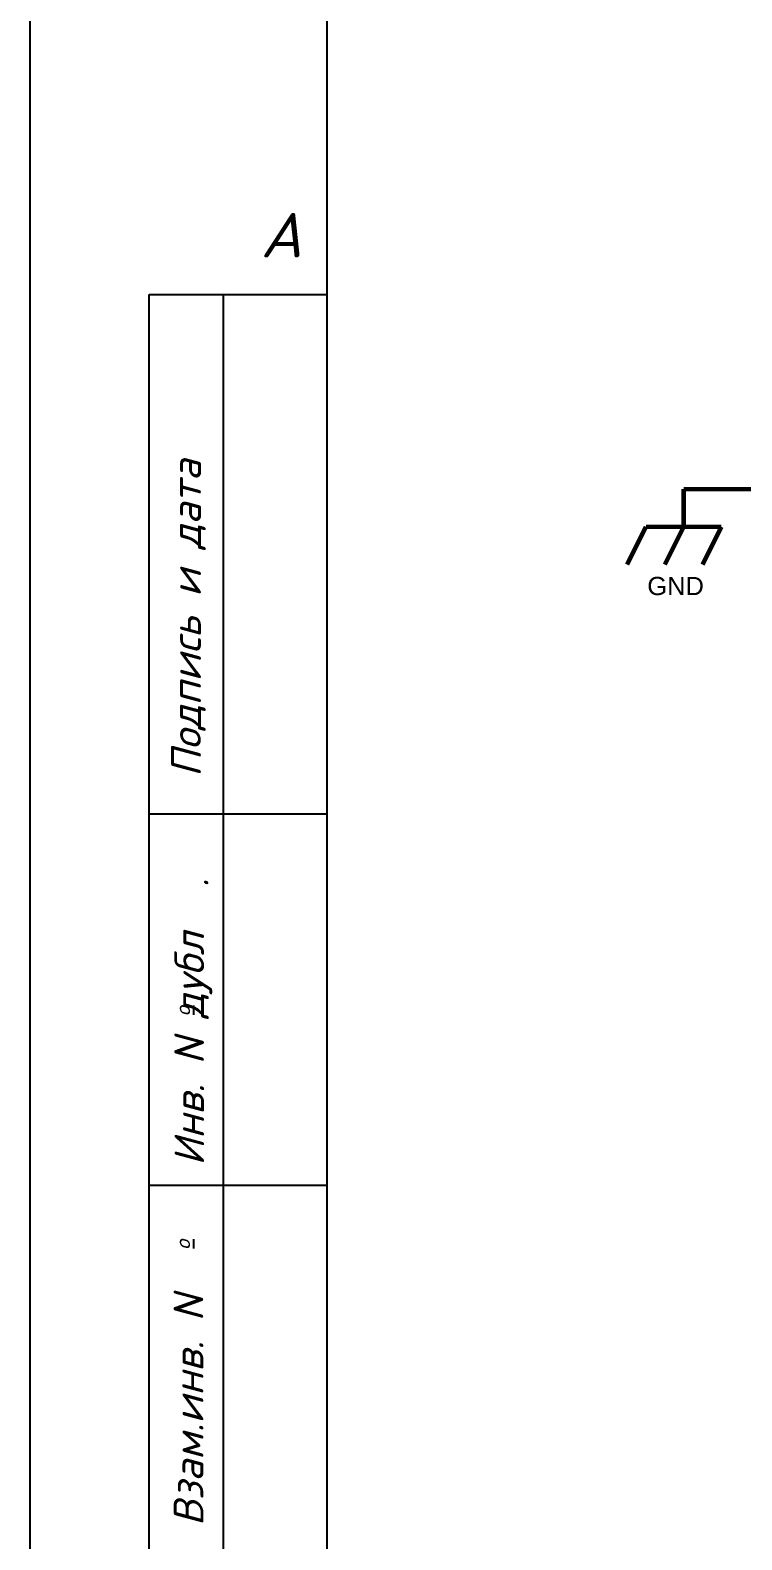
# Model space of a CAD drawing. Header units: millimetres. Extents: x 0 to 594, y 0 to 420.
# Drawn here: x 0 to 47.9, y 66.1 to 167.8 of the extents above; entities that cross this region are included whole.
import ezdxf
from ezdxf.enums import TextEntityAlignment as Align

# ---------------------------------------------------------------- set-up
doc = ezdxf.new("R2010")
doc.units = ezdxf.units.MM
for name, color, linetype in [('FORMATKA', 12, 'Continuous'), ('Sheet', 255, 'Continuous'), ('вспомогат', 4, 'Continuous')]:
    doc.layers.add(name, color=color, linetype=linetype)
doc.styles.get("Standard").update_dxf_attribs({"font": 'arial.ttf'})
doc.styles.add('TXT', font='simplex.shx', dxfattribs={"oblique": 15, "height": 2})

# ---------------------------------------------------------------- blocks, each defined once
blk = doc.blocks.new('fA2')
at = {"layer": 'FORMATKA', "color": 7}
for p, q in [((8.02, 150), (20.02, 150)), ((8.02, 5), (8.02, 150)), ((13.02, 5), (13.02, 150)), ((20.02, 115), (8.02, 115)), ((11.01, 101.49), (11.01, 102.12)), ((20.02, 90), (8.02, 90)), ((11.01, 85.77), (11.01, 86.39))]:
    blk.add_line(p, q, dxfattribs=at)
blk.add_lwpolyline([(0, 0), (0, 420), (594, 420), (594, 0)], close=True, dxfattribs=at)
blk.add_lwpolyline([(20, 5), (20, 415), (589, 415), (589, 5), (20, 5)], dxfattribs=at)
at = {"layer": 'FORMATKA', "color": 7, "style": 'TXT', "oblique": 15}
blk.add_text('А', height=3, dxfattribs=at).set_placement((15.5, 152.5))
for s, height, p in [('Подпись и дата', 2, (11.5, 117.5)), ('.', 2, (11.99, 110.07)), ('Инв. N дубл', 2, (11.71, 91.33)), ('о', 1, (10.77, 101.41)), ('о', 1, (10.77, 85.68)), ('Взам.инв. N', 2, (11.66, 67.07))]:
    blk.add_text(s, height=height, rotation=90, dxfattribs=at).set_placement(p)
for tag, height, rotation, p in [('ОБОЗНАЧЕНИЕ', 3.8, 180, (55.5, 409.5)), ('ПЕРВ.ПРИМЕНЕНИЕ', 3.3, 90, (18, 261.5))]:
    blk.add_attdef(tag, text='', height=height, rotation=rotation, dxfattribs=at).set_placement(p, align=Align.CENTER)
for tag, height, p in [('ОБОЗНАЧЕНИЕ', 5, (528, 49)), ('НАИМЕНОВАНИЕ1', 3, (504.5, 37)), ('МАСШТАБ', 5, (579, 30)), ('НАИМЕНОВАНИЕ2', 4, (504.5, 29)), ('НАИМЕНОВАНИЕ3', 2.5, (504.5, 21.5)), ('МАТЕРИАЛ1', 2.5, (504.5, 14)), ('МАТЕРИАЛ2', 2.5, (504.5, 8.5))]:
    blk.add_attdef(tag, text='', height=height, dxfattribs=at).set_placement(p, align=Align.CENTER)
for tag, p, height in [('РАЗРАБОТАЛ', (422.5, 31.5), 2), ('ПРОВЕРИЛ', (422.5, 26.5), 2), ('Т.КОНТР', (422.5, 21.5), 2), ('ЛИСТ', (552.5, 21), 2.5), ('ЛИСТОВ', (575.5, 21), 2.5), ('Н.КОНТР', (422.5, 11.5), 2), ('УТВЕРДИЛ', (422.5, 6.5), 2)]:
    blk.add_attdef(tag, p, '', height=height, dxfattribs=at)

msp = doc.modelspace()

# ---------------------------------------------------------------- linework, layer by layer
at = {"layer": 'Sheet', "color": 0, "const_width": 0.3}
for points in [[(44, 136.9), (44, 134.36)], [(80, 136.9), (75, 136.9), (44, 136.9)], [(41.46, 134.36), (40.19, 131.82)], [(41.46, 134.36), (46.54, 134.36)], [(44, 134.36), (42.73, 131.82)], [(46.54, 134.36), (45.27, 131.82)]]:
    msp.add_lwpolyline(points, dxfattribs=at)

# ---------------------------------------------------------------- block references
at = {"layer": 'вспомогат', "color": 7}
msp.add_blockref('fA2', (0, 0), dxfattribs=at)

# ---------------------------------------------------------------- texts
at = {"layer": 'Sheet', "color": 0}
msp.add_text('GND', height=1.228, dxfattribs=at).set_placement((41.55, 129.76))

doc.saveas('drawing.dxf')
